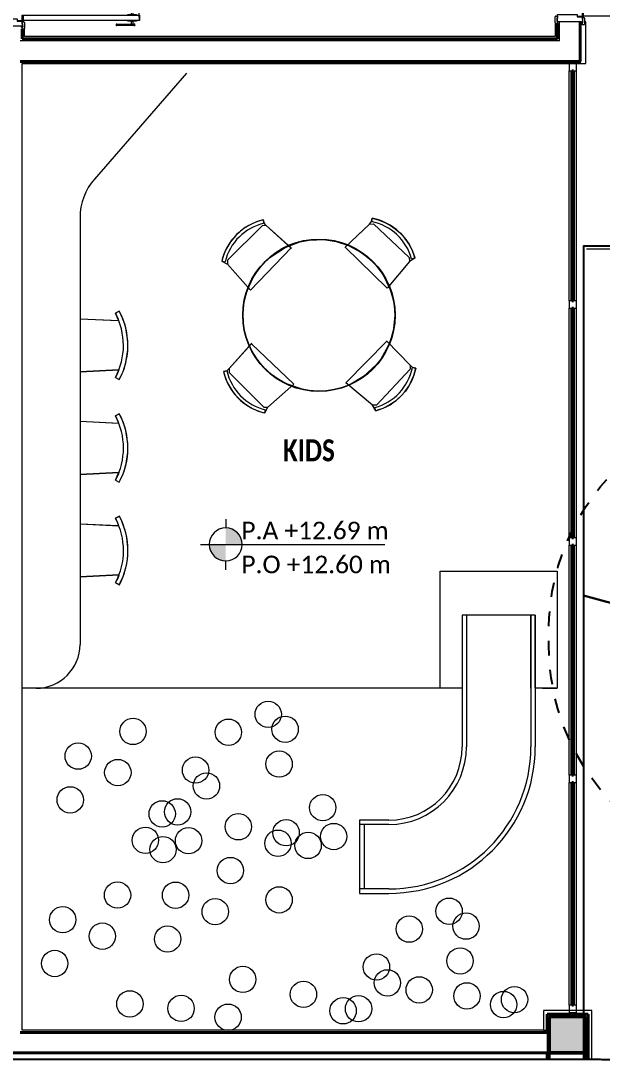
# Model space of a CAD drawing. Extents: x -14.2 to 52.3, y 2.5 to 90.9.
# Drawn here: x 28.76 to 32.73, y 7.08 to 14.18 of the extents above; entities that cross this region are included whole.
import ezdxf

# ---------------------------------------------------------------- set-up
doc = ezdxf.new("R2010")
doc.units = 0
doc.linetypes.add('limpo_PINI-PSG-PE-0102-LAZ-R00$0$HIDDEN', pattern=[0.375, 0.25, -0.125])
for name, color, linetype, lineweight in [('limpo_PINI-PSG-PE-0102-LAZ-R00$0$A-AREA-IDEN', 2, 'Continuous', 5), ('limpo_PINI-PSG-PE-0102-LAZ-R00$0$A-DETL-GENF', 1, 'Continuous', 5), ('limpo_PINI-PSG-PE-0102-LAZ-R00$0$A-DOOR', 31, 'Continuous', 5), ('limpo_PINI-PSG-PE-0102-LAZ-R00$0$A-GLAZ-CWMG', 1, 'Continuous', 5), ('limpo_PINI-PSG-PE-0102-LAZ-R00$0$A-WALL', 1, 'Continuous', 5), ('limpo_PINI-PSG-PE-0102-LAZ-R00$0$A-WALL-FNSH', 1, 'Continuous', 40), ('limpo_PINI-PSG-PE-0102-LAZ-R00$0$ARQ_MOBILIÁRIO', 135, 'Continuous', 5), ('limpo_PINI-PSG-PE-0102-LAZ-R00$0$ARQ_PISO', 23, 'Continuous', 5), ('limpo_PINI-PSG-PE-0102-LAZ-R00$0$G-ANNO-DIMS', 1, 'Continuous', 5), ('limpo_PINI-PSG-PE-0102-LAZ-R00$0$LAYOUT_AMB_LAZ_dwg', 8, 'Continuous', 5), ('limpo_PINI-PSG-PE-0102-LAZ-R00$0$S-COLS', 52, 'Continuous', 5)]:
    doc.layers.add(name, color=color, linetype=linetype, lineweight=lineweight)
for name, color, linetype in [('limpo_PINI-PSG-PE-0102-LAZ-R00$0$PA_BRIQ', 1, 'Continuous'), ('limpo_PINI-PSG-PE-0102-LAZ-R00$0$PA_EXTE_3', 3, 'Continuous'), ('limpo_PINI-PSG-PE-0102-LAZ-R00$0$PA_PISO_1', 11, 'Continuous'), ('limpo_PINI-PSG-PE-0102-LAZ-R00$0$XR_ARQT', 7, 'Continuous'), ('XR_ARQT', 7, 'Continuous')]:
    doc.layers.add(name, color=color, linetype=linetype)
doc.styles.add('limpo_PINI-PSG-PE-0102-LAZ-R00$0$Calibri_2', font='calibri.ttf', dxfattribs={"height": 0.22})
doc.styles.add('limpo_PINI-PSG-PE-0102-LAZ-R00$0$Calibri_B', font='calibrib.ttf', dxfattribs={"width": 0.8, "height": 150})

# ---------------------------------------------------------------- blocks, each defined once
blk = doc.blocks.new('limpo_PINI-PSG-PE-0102-LAZ-R00$0$A$Ca333d0ef')
at = {"linetype": 'limpo_PINI-PSG-PE-0102-LAZ-R00$0$HIDDEN', "ltscale": 0.5, "flags": 128}
blk.add_lwpolyline([(-1615.8, 637.2, -0.295352), (-247.4, 1522.8), (172.6, 1522.8, -0.333185), (1612.4, 443.6), (1674.7, 443.6), (2703.3, 438.7, -0.403362), (3675.1, -553), (3675.1, -1011, -0.389518), (2745.6, -2002.8), (1827.1, -2002.8), (1827.1, -2257.3, -0.006455), (1826.6, -2296), (1826.6, -2315.5, -0.002246), (1825.4, -2329.1, -0.347543), (603, -3731.7, -0.090291), (-644.4, -3737.8, -0.233458), (-1714.6, -2951, -0.288049), (-2591.9, -1554.6), (-2591.9, -1454.6, -0.234346), (-1979.9, -220.7, -0.036447), (-1881, 5.5, -0.115714)], format="xyb", close=True, dxfattribs=at)
blk = doc.blocks.new('limpo_PINI-PSG-PE-0102-LAZ-R00$0$PINI-EST-PE-1101-TQR-R20_rvt-1-5PPE_008_LAZER__P_A_0_09_')
at = {"layer": 'limpo_PINI-PSG-PE-0102-LAZ-R00$0$S-COLS'}
blk.add_hatch(color=8, dxfattribs=at).paths.add_polyline_path([(23965, -16990), (24215, -16990), (24215, -16740), (23965, -16740)])
at = {"layer": 'limpo_PINI-PSG-PE-0102-LAZ-R00$0$S-COLS', "color": 7, "lineweight": 50}
for p, q in [((24215, -16740), (23965, -16740)), ((23965, -16740), (23965, -16990)), ((24215, -16990), (24215, -16740)), ((23965, -16990), (24215, -16990))]:
    blk.add_line(p, q, dxfattribs=at)
blk = doc.blocks.new('limpo_PINI-PSG-PE-0102-LAZ-R00$0$DAA_002_MAD_ABR_1FO - 80 X 210-1917144-5PPE_008_LAZER__P_A_0_09_')
at = {"layer": 'limpo_PINI-PSG-PE-0102-LAZ-R00$0$A-DETL-GENF'}
for p, q in [((360, 865), (365, 865)), ((360, 840), (360, 865)), ((365, 865), (365, 805)), ((400, 865), (405, 865)), ((400, 805), (400, 865)), ((405, 865), (405, 840)), ((330, 730), (330, 850)), ((340, 850), (340, 840)), ((340, 830), (340, 840)), ((340, 840), (360, 840)), ((340, 830), (340, 730)), ((360, 830), (340, 830)), ((360, 830), (360, 840)), ((360, 805), (360, 830)), ((365, 805), (360, 805)), ((405, 805), (400, 805)), ((405, 830), (405, 840)), ((405, 840), (425, 840)), ((405, 830), (405, 805)), ((425, 830), (405, 830)), ((425, 840), (425, 850)), ((425, 830), (425, 840)), ((425, 730), (425, 830)), ((435, 850), (435, 730)), ((365, 90), (400, 90)), ((405, 50), (405, 85)), ((400, 50), (405, 50))]:
    blk.add_line(p, q, dxfattribs=at)
at = {"layer": 'limpo_PINI-PSG-PE-0102-LAZ-R00$0$A-DETL-GENF', "lineweight": 15}
for p, q in [((365, 885), (400, 885)), ((365, 85), (365, 885)), ((400, 885), (400, 85)), ((-460, 85), (-460, 95)), ((-446, 85), (-460, 85)), ((-455, 100), (-415, 100)), ((-446, 88), (-446, 85)), ((-424, 88), (-446, 88)), ((-440, 85), (-400, 85)), ((-440, -85), (-440, 85)), ((-424, 85), (-424, 88)), ((-410, 85), (-424, 85)), ((-410, 95), (-410, 85)), ((-400, 85), (-400, 50)), ((400, 85), (365, 85)), ((400, 85), (440, 85)), ((400, 50), (400, 85)), ((410, 85), (410, 95)), ((424, 85), (410, 85)), ((415, 100), (455, 100)), ((424, 88), (424, 85)), ((446, 88), (424, 88)), ((440, 85), (440, -85)), ((446, 85), (446, 88)), ((460, 85), (446, 85)), ((460, 95), (460, 85)), ((-400, 50), (-390, 50)), ((-390, 50), (-390, -85)), ((390, 50), (400, 50)), ((390, -85), (390, 50)), ((-450, -85), (-436, -85)), ((-450, -95), (-450, -85)), ((-405, -100), (-445, -100)), ((-390, -85), (-440, -85)), ((-436, -85), (-436, -88)), ((-436, -88), (-414, -88)), ((-414, -85), (-400, -85)), ((-414, -88), (-414, -85)), ((-400, -85), (-400, -95)), ((440, -85), (390, -85)), ((400, -85), (414, -85)), ((400, -95), (400, -85)), ((445, -100), (405, -100)), ((414, -85), (414, -88)), ((414, -88), (436, -88)), ((436, -85), (450, -85)), ((436, -88), (436, -85)), ((450, -85), (450, -95))]:
    blk.add_line(p, q, dxfattribs=at)
blk.add_circle((402.5, 87.5), 3.54, dxfattribs=at)
at = {"layer": 'limpo_PINI-PSG-PE-0102-LAZ-R00$0$A-DETL-GENF'}
for centre, radius, start, end in [((400, 85), 800, 90, 180), ((335, 850), 5, 360, 180), ((430, 850), 5, 360, 180), ((335, 730), 5, 180, 0), ((430, 730), 5, 180, 0)]:
    blk.add_arc(centre, radius, start, end, dxfattribs=at)
at = {"layer": 'limpo_PINI-PSG-PE-0102-LAZ-R00$0$A-DETL-GENF', "lineweight": 15}
for centre, start, end in [((-455, 95), 90, 180), ((-415, 95), 360, 90), ((415, 95), 90, 180), ((455, 95), 0, 90), ((-445, -95), 180, 270), ((-405, -95), 270, 0), ((405, -95), 180, 270), ((445, -95), 270, 360)]:
    blk.add_arc(centre, 5, start, end, dxfattribs=at)
blk = doc.blocks.new('limpo_PINI-PSG-PE-0102-LAZ-R00$0$DAA_002_MAD_ABR_1FO - 80 X 210-1917126-5PPE_008_LAZER__P_A_0_09_')
at = {"layer": 'limpo_PINI-PSG-PE-0102-LAZ-R00$0$A-DETL-GENF'}
for p, q in [((360, 865.9), (365, 865.9)), ((360, 840.9), (360, 865.9)), ((365, 865.9), (365, 805.9)), ((400, 865.9), (405, 865.9)), ((400, 805.9), (400, 865.9)), ((405, 865.9), (405, 840.9)), ((330, 730.9), (330, 850.9)), ((340, 850.9), (340, 840.9)), ((340, 830.9), (340, 840.9)), ((340, 840.9), (360, 840.9)), ((340, 830.9), (340, 730.9)), ((360, 830.9), (340, 830.9)), ((360, 830.9), (360, 840.9)), ((360, 805.9), (360, 830.9)), ((365, 805.9), (360, 805.9)), ((405, 805.9), (400, 805.9)), ((405, 830.9), (405, 840.9)), ((405, 840.9), (425, 840.9)), ((405, 830.9), (405, 805.9)), ((425, 830.9), (405, 830.9)), ((425, 840.9), (425, 850.9)), ((425, 830.9), (425, 840.9)), ((425, 730.9), (425, 830.9)), ((435, 850.9), (435, 730.9)), ((365, 90.9), (400, 90.9)), ((405, 50.9), (405, 85.9)), ((400, 50.9), (405, 50.9))]:
    blk.add_line(p, q, dxfattribs=at)
at = {"layer": 'limpo_PINI-PSG-PE-0102-LAZ-R00$0$A-DETL-GENF', "lineweight": 15}
for p, q in [((365, 885.9), (400, 885.9)), ((365, 85.9), (365, 885.9)), ((400, 885.9), (400, 85.9)), ((-460, 85.9), (-460, 95.9)), ((-446, 85.9), (-460, 85.9)), ((-455, 100.9), (-415, 100.9)), ((-446, 88.9), (-446, 85.9)), ((-424, 88.9), (-446, 88.9)), ((-440, 85.9), (-400, 85.9)), ((-440, -85), (-440, 85.9)), ((-424, 85.9), (-424, 88.9)), ((-410, 85.9), (-424, 85.9)), ((-410, 95.9), (-410, 85.9)), ((-400, 85.9), (-400, 50.9)), ((400, 85.9), (365, 85.9)), ((400, 85.9), (440, 85.9)), ((400, 50.9), (400, 85.9)), ((410, 85.9), (410, 95.9)), ((424, 85.9), (410, 85.9)), ((415, 100.9), (455, 100.9)), ((424, 88.9), (424, 85.9)), ((446, 88.9), (424, 88.9)), ((440, 85.9), (440, -85)), ((446, 85.9), (446, 88.9)), ((460, 85.9), (446, 85.9)), ((460, 95.9), (460, 85.9)), ((-400, 50.9), (-390, 50.9)), ((-390, 50.9), (-390, -85)), ((390, 50.9), (400, 50.9)), ((390, -85), (390, 50.9)), ((-450, -85), (-436, -85)), ((-450, -95), (-450, -85)), ((-405, -100), (-445, -100)), ((-390, -85), (-440, -85)), ((-436, -85), (-436, -88)), ((-436, -88), (-414, -88)), ((-414, -85), (-400, -85)), ((-414, -88), (-414, -85)), ((-400, -85), (-400, -95)), ((440, -85), (390, -85)), ((400, -85), (414, -85)), ((400, -95), (400, -85)), ((445, -100), (405, -100)), ((414, -85), (414, -88)), ((414, -88), (436, -88)), ((436, -85), (450, -85)), ((436, -88), (436, -85)), ((450, -85), (450, -95))]:
    blk.add_line(p, q, dxfattribs=at)
blk.add_circle((402.5, 88.4), 3.54, dxfattribs=at)
at = {"layer": 'limpo_PINI-PSG-PE-0102-LAZ-R00$0$A-DETL-GENF'}
for centre, radius, start, end in [((400, 85.9), 800, 90, 180), ((335, 850.9), 5, 0, 180), ((430, 850.9), 5, 360, 180), ((335, 730.9), 5, 180, 0), ((430, 730.9), 5, 180, 0)]:
    blk.add_arc(centre, radius, start, end, dxfattribs=at)
at = {"layer": 'limpo_PINI-PSG-PE-0102-LAZ-R00$0$A-DETL-GENF', "lineweight": 15}
for centre, start, end in [((-455, 95.9), 90, 180), ((-415, 95.9), 0, 90), ((415, 95.9), 90, 180), ((455, 95.9), 0, 90), ((-445, -95), 180, 270), ((-405, -95), 270, 0), ((405, -95), 180, 270), ((445, -95), 270, 360)]:
    blk.add_arc(centre, 5, start, end, dxfattribs=at)
blk = doc.blocks.new('limpo_PINI-PSG-PE-0102-LAZ-R00$0$Montante retangular - 50 x 50-2571200-5PPE_008_LAZER__P_A_0_09_')
at = {"layer": 'limpo_PINI-PSG-PE-0102-LAZ-R00$0$A-GLAZ-CWMG'}
for p, q in [((24100, -11854.4), (24100, -10285.1)), ((24150, -11854.4), (24150, -10285.1))]:
    blk.add_line(p, q, dxfattribs=at)
blk = doc.blocks.new('limpo_PINI-PSG-PE-0102-LAZ-R00$0$Montante retangular - 50 x 50-2571201-5PPE_008_LAZER__P_A_0_09_')
at = {"layer": 'limpo_PINI-PSG-PE-0102-LAZ-R00$0$A-GLAZ-CWMG'}
for p, q in [((24100, -16662.5), (24100, -15143.1)), ((24150, -16662.5), (24150, -15143.1))]:
    blk.add_line(p, q, dxfattribs=at)
blk = doc.blocks.new('limpo_PINI-PSG-PE-0102-LAZ-R00$0$Montante retangular - 50 x 50-2060344-5PPE_008_LAZER__P_A_0_09_')
at = {"layer": 'limpo_PINI-PSG-PE-0102-LAZ-R00$0$A-GLAZ-CWMG', "lineweight": 15}
for p, q in [((-50, 25), (0, 25)), ((-50, -25), (-50, 25)), ((0, 25), (0, -25)), ((0, -25), (-50, -25))]:
    blk.add_line(p, q, dxfattribs=at)
blk = doc.blocks.new('limpo_PINI-PSG-PE-0102-LAZ-R00$0$Montante retangular - 50 x 50-2060345-5PPE_008_LAZER__P_A_0_09_')
at = {"layer": 'limpo_PINI-PSG-PE-0102-LAZ-R00$0$A-GLAZ-CWMG', "lineweight": 15}
for p, q in [((0, 25), (-50, 25)), ((-50, 25), (-50, -25)), ((0, -25), (0, 25)), ((-50, -25), (0, -25))]:
    blk.add_line(p, q, dxfattribs=at)
blk = doc.blocks.new('limpo_PINI-PSG-PE-0102-LAZ-R00$0$Montante retangular - 50 x 50-2060343-5PPE_008_LAZER__P_A_0_09_')
at = {"layer": 'limpo_PINI-PSG-PE-0102-LAZ-R00$0$A-GLAZ-CWMG', "lineweight": 15}
for p, q in [((-25, 25), (25, 25)), ((-25, -25), (-25, 25)), ((25, 25), (25, -25)), ((25, -25), (-25, -25))]:
    blk.add_line(p, q, dxfattribs=at)
blk = doc.blocks.new('limpo_PINI-PSG-PE-0102-LAZ-R00$0$LAYOUT_AMB_LAZ_dwg-2867451-5PPE_008_LAZER__P_A_0_09_')
at = {"color": 9, "lineweight": 5, "flags": 128}
for points in [[(39135.8, 6851), (38966.3, 7003.8), (38951.4, 7020), (38946.2, 7042.6), (38899, 7028.4), (38861.5, 7012.1), (38822.8, 6989.7), (38791.5, 6966.8), (38756.6, 6934.5), (38720.3, 6889.9), (38697.9, 6853.7), (38677.5, 6809.5), (38665.7, 6773.6), (38662.7, 6761.1), (38701.2, 6740.7), (38859, 6563)], [(39506.5, 6856.9), (39671.3, 7014.6), (39685.7, 7031.2), (39690.3, 7053.9), (39737.9, 7041.1), (39775.8, 7026), (39815.3, 7004.7), (39847.1, 6982.7), (39883, 6951.4), (39920.6, 6907.9), (39944, 6872.4), (39965.7, 6828.8), (39978.6, 6793.3), (39981.9, 6780.9), (39944, 6759.4), (39791.6, 6577.1)], [(38811.5, 6331.3), (38808.4, 6412.7), (38816.1, 6483.3), (38836.2, 6560.2), (38877.1, 6650), (38923.4, 6717.5), (38983.9, 6780.6), (39094.7, 6855.1), (39194.9, 6892.7), (39260.3, 6905.4), (39359.8, 6908.5), (39444.6, 6895.9), (39528.7, 6868.3), (39616.2, 6820.8), (39673.9, 6775.5), (39714.7, 6734.1), (39764.7, 6667.2), (39811.7, 6572.1), (39826.2, 6526.8), (39839.6, 6460.2), (39844.2, 6391.5), (39835.6, 6297.8), (39823.4, 6246.4), (39799.9, 6181.9), (39749.3, 6092.8), (39720.1, 6055.2), (39630.7, 5972.5), (39545.4, 5922.2), (39494.1, 5901.4), (39443.5, 5886.9), (39380.2, 5876.2), (39314, 5873.6), (39258.9, 5877.8), (39211.9, 5886.1), (39098, 5926.3), (39054.7, 5950.1), (39001.6, 5987.6), (38946.4, 6039), (38908.8, 6084.4), (38868.6, 6148.3), (38842.9, 6204.5), (38832.4, 6234.2), (38818, 6289.9)], [(38866.2, 6197.5), (38713.4, 6028.1), (38697.2, 6013.2), (38674.6, 6008), (38688.8, 5960.8), (38705.1, 5923.3), (38727.4, 5884.6), (38750.4, 5853.3), (38782.7, 5818.4), (38827.3, 5782.1), (38863.5, 5759.7), (38907.7, 5739.3), (38943.6, 5727.5), (38956.1, 5724.5), (38976.4, 5763), (39154.1, 5920.8)], [(39790.9, 6214.8), (39948.6, 6049.9), (39965.2, 6035.5), (39988, 6030.9), (39975.2, 5983.3), (39960, 5945.4), (39938.8, 5906), (39916.8, 5874.1), (39885.5, 5838.2), (39842, 5800.6), (39806.4, 5777.2), (39762.9, 5755.5), (39727.3, 5742.7), (39714.9, 5739.3), (39693.4, 5777.2), (39511.2, 5929.7)]]:
    blk.add_lwpolyline(points, close=True, dxfattribs=at)
for points in [[(37694.3, 6005.2), (37960.1, 6018.6), (37955.9, 6007.9), (37951.3, 5997.1), (37945.7, 5984.9), (37935.8, 5966.4), (37962.7, 5952.1), (37969.2, 5964.7), (37982.7, 5994.2), (37988.5, 6008.7), (37997.2, 6033.4), (38003.2, 6053.8), (38007.5, 6070.3), (38012.9, 6096), (38015.6, 6112.2), (38017.5, 6126.3), (38019.8, 6149.8), (38020.8, 6170.6), (38021, 6185.6), (38020.5, 6209), (38019.3, 6227.2), (38016.8, 6250.3), (38013.8, 6270.1), (38010.7, 6286.5), (38006.2, 6305.8), (37999.6, 6329.7), (37993.7, 6347.9), (37987.1, 6365.8), (37979.2, 6385.1), (37972.7, 6399.2), (37962.6, 6419.2), (37936.1, 6405.1), (37944.1, 6389.5), (37950.7, 6375.2), (37955.6, 6363.9), (37955.1, 6352.9), (37694.3, 6365.9)], [(37694.3, 5305.2), (37960.3, 5318.6), (37956, 5307.9), (37951.4, 5297.1), (37945.8, 5284.9), (37936, 5266.4), (37962.8, 5252.1), (37969.3, 5264.7), (37982.8, 5294.2), (37988.6, 5308.7), (37997.3, 5333.4), (38003.4, 5353.8), (38007.6, 5370.3), (38013, 5396), (38015.7, 5412.2), (38017.6, 5426.3), (38019.9, 5449.8), (38021, 5470.6), (38021.2, 5485.6), (38020.6, 5509), (38019.4, 5527.2), (38016.9, 5550.3), (38013.9, 5570.1), (38010.8, 5586.5), (38006.4, 5605.8), (37999.8, 5629.7), (37993.9, 5647.9), (37987.3, 5665.8), (37979.3, 5685.1), (37972.8, 5699.2), (37962.7, 5719.2), (37936.3, 5705.1), (37944.2, 5689.5), (37950.9, 5675.2), (37955.7, 5663.9), (37955.2, 5652.9), (37694.3, 5665.9)], [(37694.3, 4605.2), (37960.4, 4618.6), (37956.2, 4607.9), (37951.6, 4597.1), (37946, 4584.9), (37936.1, 4566.4), (37963, 4552.1), (37969.5, 4564.7), (37983, 4594.2), (37988.8, 4608.7), (37997.4, 4633.4), (38003.5, 4653.8), (38007.8, 4670.3), (38013.2, 4696), (38015.9, 4712.2), (38017.8, 4726.3), (38020, 4749.8), (38021.1, 4770.6), (38021.3, 4785.6), (38020.8, 4809), (38019.6, 4827.2), (38017.1, 4850.3), (38014.1, 4870.1), (38011, 4886.5), (38006.5, 4905.8), (37999.9, 4929.7), (37994, 4947.9), (37987.4, 4965.8), (37979.5, 4985.1), (37973, 4999.2), (37962.9, 5019.2), (37936.4, 5005.1), (37944.4, 4989.5), (37951, 4975.2), (37955.9, 4963.9), (37955.3, 4952.9), (37694.3, 4965.9)]]:
    blk.add_lwpolyline(points, dxfattribs=at)
at = {"layer": 'limpo_PINI-PSG-PE-0102-LAZ-R00$0$ARQ_MOBILIÁRIO', "color": 9}
for p, q in [((38421, 8044.6), (37792.4, 7321.1)), ((37694.3, 7058.8), (37694.3, 4144.6)), ((38946.2, 7042.6), (38951.4, 7020)), ((39690.3, 7053.9), (39685.7, 7031.2)), ((38662.6, 6761.1), (38685.2, 6755.8)), ((39982.1, 6780.9), (39959.7, 6774.9)), ((37936.1, 6405.1), (37962.6, 6419.2)), ((37960.1, 6352.7), (37694.3, 6365.9)), ((37960.1, 6018.6), (37694.3, 6005.2)), ((38674.6, 6008), (38697.2, 6013.2)), ((39988, 6030.9), (39965.2, 6035.5)), ((37936.2, 5966.2), (37962.7, 5952.1)), ((39715, 5739.1), (39708.9, 5761.6)), ((37936.3, 5705.1), (37962.7, 5719.2)), ((38956, 5724.4), (38961.4, 5746.9)), ((37960.2, 5652.7), (37694.3, 5665.9)), ((37960.3, 5318.6), (37694.3, 5305.2)), ((37936.4, 5266.2), (37962.8, 5252.1)), ((37936.4, 5005.1), (37962.9, 5019.2)), ((37960.3, 4952.7), (37694.3, 4965.9)), ((37960.4, 4618.6), (37694.3, 4605.2)), ((37936.5, 4566.2), (37963, 4552.1)), ((40774.3, 4344.6), (40774.3, 3444.6)), ((40804.3, 4344.6), (40804.3, 3444.6)), ((40854.3, 3844.6), (40954.3, 3844.6)), ((39804.3, 2914.6), (39604.3, 2914.6)), ((39634.3, 2914.6), (39634.3, 2474.6)), ((39804.3, 2474.6), (39604.3, 2474.6))]:
    blk.add_line(p, q, dxfattribs=at)
at = {"layer": 'limpo_PINI-PSG-PE-0102-LAZ-R00$0$ARQ_MOBILIÁRIO', "color": 9, "flags": 128}
for points in [[(39138.5, 6848.5), (38966.3, 7003.8), (38939.4, 7003.1), (38702.1, 6767.7), (38701.2, 6740.7), (38859, 6563)], [(39503.8, 6854.3), (39671.3, 7014.6), (39698.3, 7014.7), (39942.4, 6786.3), (39944, 6759.4), (39791.6, 6577.1)], [(38868.7, 6200.3), (38713.4, 6028.1), (38714, 6001.2), (38949.5, 5763.9), (38976.4, 5763), (39154.1, 5920.8)], [(39788.4, 6217.4), (39948.6, 6049.9), (39948.8, 6022.9), (39720.4, 5778.8), (39693.4, 5777.2), (39511.2, 5929.7)], [(40154.3, 3844.6), (40154.3, 4644.6), (40954.3, 4644.6), (40954.3, 3844.6), (40804.3, 3844.6)], [(40804.3, 3844.6), (40804.3, 4344.6), (40304.3, 4344.6), (40304.3, 3444.6)], [(40774.3, 3844.6), (40774.3, 4344.6), (40334.3, 4344.6), (40334.3, 3444.6)], [(40304.3, 3844.6), (40154.3, 3844.6), (37294.3, 3844.6)], [(39804.3, 2944.6), (39604.3, 2944.6), (39604.3, 2444.6), (39804.3, 2444.6)]]:
    blk.add_lwpolyline(points, dxfattribs=at)
at = {"layer": 'limpo_PINI-PSG-PE-0102-LAZ-R00$0$ARQ_MOBILIÁRIO', "color": 9}
for centre, radius in [((39326.2, 6391.5), 520.7), ((39326.1, 6391.5), 518.1), ((38979.7, 3666.9), 90), ((38056.2, 3550), 90), ((38707.8, 3544.6), 90), ((39095.3, 3565), 90), ((37681.7, 3381.6), 90), ((39054.5, 3327.2), 90), ((37952.6, 3269.3), 90), ((38483.4, 3286.4), 90), ((38558.2, 3177.7), 90), ((37627.3, 3082.7), 90), ((38255.6, 2987.1), 90), ((38361, 3001), 90), ((39352.3, 3029.6), 90), ((38775.8, 2899.1), 90), ((39102.1, 2858.4), 90), ((39427.1, 2832.6), 90), ((38140.6, 2806.8), 90), ((38435.8, 2804), 90), ((39046.7, 2786.8), 90), ((39252.3, 2771.7), 90), ((38261.1, 2743), 90), ((38721.4, 2600.2), 90), ((37950.4, 2433), 90), ((38346.9, 2431.8), 90), ((39054.5, 2400.2), 90), ((37575.9, 2264.6), 90), ((38617.8, 2319.5), 90), ((40215.6, 2322.6), 90), ((39943.6, 2200.3), 90), ((40331.2, 2220.7), 90), ((37846.8, 2152.3), 90), ((38292.5, 2132.9), 90), ((40290.4, 1982.9), 90), ((37521.5, 1965.7), 90), ((39719.3, 1942.1), 90), ((38805.8, 1857), 90), ((39794, 1833.4), 90), ((40011.2, 1785.3), 90), ((38034.8, 1689.8), 90), ((39220.5, 1755.1), 90), ((40337.6, 1744.6), 90), ((40662.5, 1718.8), 90), ((38384.7, 1659.2), 90), ((39491.4, 1642.8), 90), ((39596.9, 1656.7), 90), ((40588.1, 1685.4), 90), ((38705.8, 1599), 90)]:
    blk.add_circle(centre, radius, dxfattribs=at)
for centre, radius, start, end in [((38094.3, 7058.8), 400, 139.01175, 180), ((39031.4, 6673.1), 379.2, 102.97237, 166.57763), ((39616, 6682.1), 379.2, 15.1014, 78.70667), ((39031.4, 6673.1), 356, 102.97237, 166.57763), ((39616, 6682.1), 356, 15.1014, 78.70667), ((37524.7, 6185.5), 466.3, 331.93951, 28.08448), ((37524.7, 6185.5), 496.3, 331.93951, 28.08448), ((39044.1, 6093.2), 379.2, 192.97237, 256.57763), ((39044.1, 6093.2), 356, 192.97237, 256.57763), ((39616.1, 6105.2), 356, 285.1014, 348.70667), ((39616.1, 6105.2), 379.2, 285.1014, 348.70667), ((37524.8, 5485.5), 466.3, 331.93951, 28.08448), ((37524.8, 5485.5), 496.3, 331.93951, 28.08448), ((37525, 4785.5), 466.3, 331.93951, 28.08448), ((37525, 4785.5), 496.3, 331.93951, 28.08448), ((37394.3, 4144.6), 300, 270, 360), ((39804.3, 3444.6), 500, 270, 360), ((39804.3, 3444.6), 530, 270, 360), ((39804.3, 3444.6), 1000, 270, 360), ((39804.3, 3444.6), 970, 270, 360)]:
    blk.add_arc(centre, radius, start, end, dxfattribs=at)
at = {"layer": 'limpo_PINI-PSG-PE-0102-LAZ-R00$0$ARQ_PISO', "color": 9}
blk.add_line((41154.3, 6844.6), (44211.6, 6844.6), dxfattribs=at)
blk = doc.blocks.new('limpo_PINI-PSG-PE-0102-LAZ-R00$0$Elevações de ponto - M_Cota de elevação - Alvo preenchido-23738-5PPE_008_LAZER__P_A_0_09_')
at = {"layer": 'limpo_PINI-PSG-PE-0102-LAZ-R00$0$G-ANNO-DIMS'}
h = blk.add_hatch(color=256, dxfattribs=at)
edge = h.paths.add_edge_path()
edge.add_line((0, 0), (-1.5, 0))
edge.add_arc((0, 0), 1.5, 90, 180, ccw=False)
edge.add_line((0, 1.5), (0, 0))
h = blk.add_hatch(color=256, dxfattribs=at)
edge = h.paths.add_edge_path()
edge.add_line((0, 0), (1.5, 0))
edge.add_arc((0, 0), 1.5, 270, 360, ccw=False)
edge.add_line((0, -1.5), (0, 0))
for p, q in [((0, 2.3), (0, 1.5)), ((-2.3, 0), (14.5, 0)), ((0, -2.3), (0, -1.5))]:
    blk.add_line(p, q, dxfattribs=at)
blk.add_circle((0, 0), 1.5, dxfattribs=at)
blk = doc.blocks.new('limpo_PINI-PSG-PE-0102-LAZ-R00$0$A$C745163c0')
at = {"layer": 'limpo_PINI-PSG-PE-0102-LAZ-R00$0$A-WALL', "color": 170, "lineweight": 40}
for p, q in [((18340, -7445.1), (18340, -7550.1)), ((18495, -7705.1), (18495, -7435.1)), ((14685, -7471.1), (14685, -7465.1)), ((14685, -7550.1), (14685, -7485.1)), ((18340, -7550.1), (14685, -7550.1)), ((14670, -7705.1), (18495, -7705.1)), ((18440, -7770.1), (18440, -9339.4)), ((18450, -7770.1), (18440, -7770.1)), ((18450, -9339.4), (18450, -7770.1)), ((18440, -9339.4), (18450, -9339.4)), ((18440, -9389.4), (18440, -10958.8)), ((18450, -9389.4), (18440, -9389.4)), ((18450, -10958.8), (18450, -9389.4)), ((18440, -10958.8), (18450, -10958.8)), ((18440, -11008.8), (18440, -12578.1)), ((18450, -11008.8), (18440, -11008.8)), ((18450, -12578.1), (18450, -11008.8)), ((18440, -12578.1), (18450, -12578.1)), ((18440, -12628.1), (18440, -14147.5)), ((18450, -12628.1), (18440, -12628.1)), ((18450, -14147.5), (18450, -12628.1)), ((18440, -14147.5), (18450, -14147.5)), ((18550, -14210), (18270, -14210)), ((18270, -14210), (18270, -14335)), ((18285, -14225), (18535, -14225)), ((18285, -14515), (18285, -14225)), ((18535, -14225), (18535, -14515)), ((18550, -14515), (18550, -14210)), ((18270, -14335), (14670, -14335)), ((18270, -14475), (13595, -14475)), ((18270, -14515), (18270, -14475)), ((18270, -14515), (18285, -14515)), ((18535, -14515), (18550, -14515))]:
    blk.add_line(p, q, dxfattribs=at)
at = {"layer": 'limpo_PINI-PSG-PE-0102-LAZ-R00$0$A-WALL', "color": 50}
for p, q in [((18355, -7565.1), (18355, -7435.1)), ((18355, -7565.1), (14670, -7565.1)), ((18495, -7705.1), (18495, -7720.1)), ((18245, -14320), (18270, -14320)), ((18270, -14335), (18270, -14475))]:
    blk.add_line(p, q, dxfattribs=at)
at = {"layer": 'limpo_PINI-PSG-PE-0102-LAZ-R00$0$A-WALL-FNSH', "lineweight": 5}
for p, q in [((18325, -7440.1), (18325, -7535.1)), ((18513.9, -7435.1), (18510.9, -7435.1)), ((18535, -7435.1), (18525.9, -7435.1)), ((18535, -7720.1), (18535, -7435.1)), ((14688, -7465.1), (14685, -7465.1)), ((14700, -7535.1), (14700, -7480.1)), ((18325, -7535.1), (14700, -7535.1)), ((14685, -14320), (14685, -7720.1)), ((14685, -7720.1), (18535, -7720.1)), ((18575, -14185), (18245, -14185)), ((18245, -14185), (18245, -14320)), ((18575, -14515), (18575, -14185)), ((18245, -14320), (14685, -14320)), ((18535, -14475), (18285, -14475)), ((13595, -14515), (18270, -14515)), ((18285, -14515), (18535, -14515)), ((18550, -14515), (18575, -14515))]:
    blk.add_line(p, q, dxfattribs=at)
at = {"lineweight": 5}
blk.add_blockref('limpo_PINI-PSG-PE-0102-LAZ-R00$0$PINI-EST-PE-1101-TQR-R20_rvt-1-5PPE_008_LAZER__P_A_0_09_', (-5680, 2515), dxfattribs=at)
at = {"layer": 'limpo_PINI-PSG-PE-0102-LAZ-R00$0$A-DOOR', "rotation": 270}
for name, p in [('limpo_PINI-PSG-PE-0102-LAZ-R00$0$DAA_002_MAD_ABR_1FO - 80 X 210-1917126-5PPE_008_LAZER__P_A_0_09_', (18425, -6995.1)), ('limpo_PINI-PSG-PE-0102-LAZ-R00$0$DAA_002_MAD_ABR_1FO - 80 X 210-1917144-5PPE_008_LAZER__P_A_0_09_', (14600, -7025.1))]:
    blk.add_blockref(name, p, dxfattribs=at)
at = {"layer": 'limpo_PINI-PSG-PE-0102-LAZ-R00$0$A-GLAZ-CWMG', "rotation": 90}
blk.add_blockref('limpo_PINI-PSG-PE-0102-LAZ-R00$0$Montante retangular - 50 x 50-2060345-5PPE_008_LAZER__P_A_0_09_', (18445, -7720.1), dxfattribs=at)
at = {"layer": 'limpo_PINI-PSG-PE-0102-LAZ-R00$0$A-GLAZ-CWMG'}
for name, p in [('limpo_PINI-PSG-PE-0102-LAZ-R00$0$Montante retangular - 50 x 50-2571200-5PPE_008_LAZER__P_A_0_09_', (-5680, 2515)), ('limpo_PINI-PSG-PE-0102-LAZ-R00$0$Montante retangular - 50 x 50-2571200-5PPE_008_LAZER__P_A_0_09_', (-5680, 895.6)), ('limpo_PINI-PSG-PE-0102-LAZ-R00$0$Montante retangular - 50 x 50-2571200-5PPE_008_LAZER__P_A_0_09_', (-5680, -723.7)), ('limpo_PINI-PSG-PE-0102-LAZ-R00$0$Montante retangular - 50 x 50-2571201-5PPE_008_LAZER__P_A_0_09_', (-5680, 2515))]:
    blk.add_blockref(name, p, dxfattribs=at)
at = {"layer": 'limpo_PINI-PSG-PE-0102-LAZ-R00$0$A-GLAZ-CWMG', "extrusion": (0, 0, -1), "rotation": 270}
for name, p in [('limpo_PINI-PSG-PE-0102-LAZ-R00$0$Montante retangular - 50 x 50-2060343-5PPE_008_LAZER__P_A_0_09_', (-18445, -9364.4)), ('limpo_PINI-PSG-PE-0102-LAZ-R00$0$Montante retangular - 50 x 50-2060343-5PPE_008_LAZER__P_A_0_09_', (-18445, -10983.8)), ('limpo_PINI-PSG-PE-0102-LAZ-R00$0$Montante retangular - 50 x 50-2060343-5PPE_008_LAZER__P_A_0_09_', (-18445, -12603.1)), ('limpo_PINI-PSG-PE-0102-LAZ-R00$0$Montante retangular - 50 x 50-2060344-5PPE_008_LAZER__P_A_0_09_', (-18445, -14197.5))]:
    blk.add_blockref(name, p, dxfattribs=at)
at = {"layer": 'limpo_PINI-PSG-PE-0102-LAZ-R00$0$G-ANNO-DIMS', "extrusion": (0, 0, -1), "xscale": 74.99999999999996, "yscale": 74.99999999999996, "zscale": 74.99999999999996, "rotation": 180}
blk.add_blockref('limpo_PINI-PSG-PE-0102-LAZ-R00$0$Elevações de ponto - M_Cota de elevação - Alvo preenchido-23738-5PPE_008_LAZER__P_A_0_09_', (-16074.4, -11002.8), dxfattribs=at)
at = {"layer": 'limpo_PINI-PSG-PE-0102-LAZ-R00$0$LAYOUT_AMB_LAZ_dwg', "color": 9}
blk.add_blockref('limpo_PINI-PSG-PE-0102-LAZ-R00$0$LAYOUT_AMB_LAZ_dwg-2867451-5PPE_008_LAZER__P_A_0_09_', (-22615.1, -15829.6), dxfattribs=at)
at = {"layer": 'limpo_PINI-PSG-PE-0102-LAZ-R00$0$A-AREA-IDEN', "insert": (16465.2, -10285.3), "char_height": 150, "width": 442.531, "attachment_point": 1, "style": 'limpo_PINI-PSG-PE-0102-LAZ-R00$0$Calibri_B'}
blk.add_mtext('KIDS', dxfattribs=at)
at = {"layer": 'limpo_PINI-PSG-PE-0102-LAZ-R00$0$G-ANNO-DIMS', "insert": (16181.8, -10847.7), "char_height": 120, "width": 1240.975, "attachment_point": 1, "line_spacing_factor": 1.158048, "style": 'limpo_PINI-PSG-PE-0102-LAZ-R00$0$Calibri_2'}
blk.add_mtext('P.A +12.69 m\\PP.O +12.60 m', dxfattribs=at)
blk = doc.blocks.new('limpo_PINI-PSG-PE-0102-LAZ-R00')
at = {"layer": 'limpo_PINI-PSG-PE-0102-LAZ-R00$0$XR_ARQT', "xscale": 0.001000000000038553, "yscale": 0.001000000000038553, "zscale": 0.001000000000038553}
blk.add_blockref('limpo_PINI-PSG-PE-0102-LAZ-R00$0$A$C745163c0', (14.124, 21.592), dxfattribs=at)
at = {"layer": 'limpo_PINI-PSG-PE-0102-LAZ-R00$0$PA_EXTE_3'}
blk.add_lwpolyline([(42.6713, 6.9908), (47.5777, 40.9584), (47.6691, 41.6297, 0.389373), (46.988, 42.5886), (44.4259, 24.8518), (44.2284, 24.8841), (42.3783, 14.1273), (42.5265, 14.1233), (41.6816, 8.274, -0.372795), (40.1376, 6.937), (32.6429, 7.072), (16.4228, 7.072), (16.4228, 5.9623), (41.4808, 5.9623, 0.373473)], format="xyb", close=True, dxfattribs=at)
at = {"layer": 'limpo_PINI-PSG-PE-0102-LAZ-R00$0$PA_PISO_1'}
for points in [[(39.279, 10.5944, 0.322187), (39.4201, 11.7534), (38.1535, 14.0599, 0.092241), (37.842, 13.8681), (37.6376, 13.683), (37.0426, 13.1443, -0.042904), (36.7699, 12.9369), (35.6875, 10.3189, -0.377609), (34.5011, 9.736), (32.6429, 10.2411), (32.6427, 7.077), (35.9778, 7.0119)], [(36.7699, 12.9369, -0.142028), (35.7002, 12.6268), (32.6429, 12.6268), (32.6429, 10.2411), (34.5011, 9.736, 0.377609), (35.6875, 10.3189)]]:
    blk.add_lwpolyline(points, format="xyb", close=True, dxfattribs=at)
at = {"layer": 'limpo_PINI-PSG-PE-0102-LAZ-R00$0$PA_BRIQ', "xscale": 0.001, "yscale": 0.001, "zscale": 0.001}
blk.add_blockref('limpo_PINI-PSG-PE-0102-LAZ-R00$0$A$Ca333d0ef', (34.9977, 11.4538), dxfattribs=at)

msp = doc.modelspace()

# ---------------------------------------------------------------- block references
at = {"layer": 'XR_ARQT'}
msp.add_blockref('limpo_PINI-PSG-PE-0102-LAZ-R00', (-0.0418, 0.017), dxfattribs=at)

doc.saveas('drawing.dxf')
